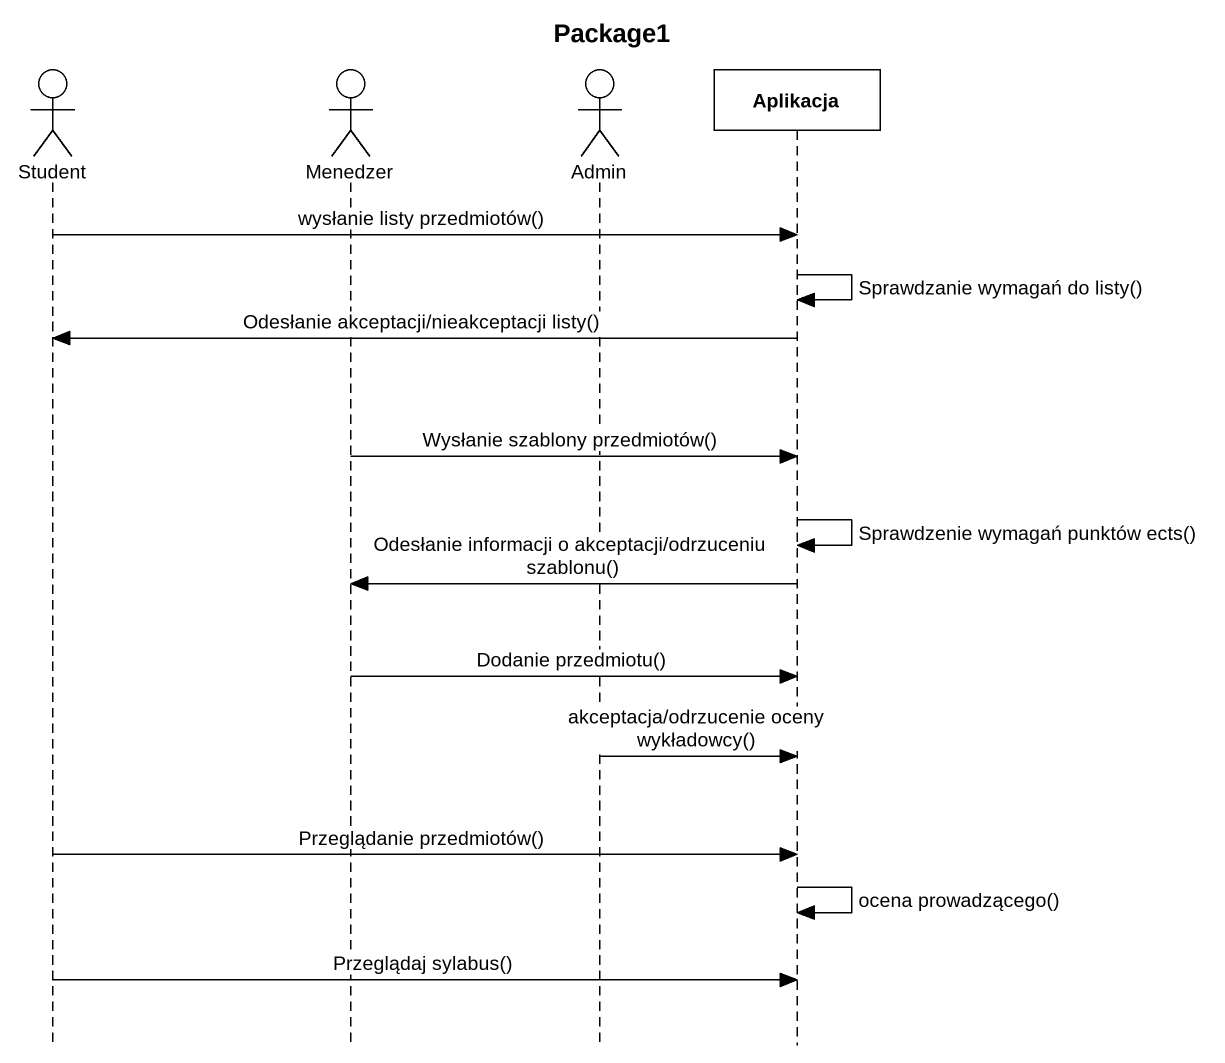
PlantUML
@startuml
title Package1
hide footbox
actor Student
actor Menedzer
actor Admin
participant Aplikacja

Student -> Aplikacja : wysłanie listy przedmiotów()
Aplikacja -> Aplikacja : Sprawdzanie wymagań do listy()
Aplikacja -> Student : Odesłanie akceptacji/nieakceptacji listy()
Menedzer -> Aplikacja : Wysłanie szablony przedmiotów()
Aplikacja -> Aplikacja : Sprawdzenie wymagań punktów ects()
Aplikacja -> Menedzer : Odesłanie informacji o akceptacji/odrzuceniu szablonu()
Menedzer -> Aplikacja : Dodanie przedmiotu()
Admin -> Aplikacja : akceptacja/odrzucenie oceny wykładowcy()
Student -> Aplikacja : Przeglądanie przedmiotów()
Aplikacja -> Aplikacja : ocena prowadzącego()
Student -> Aplikacja : Przeglądaj sylabus()
@enduml
